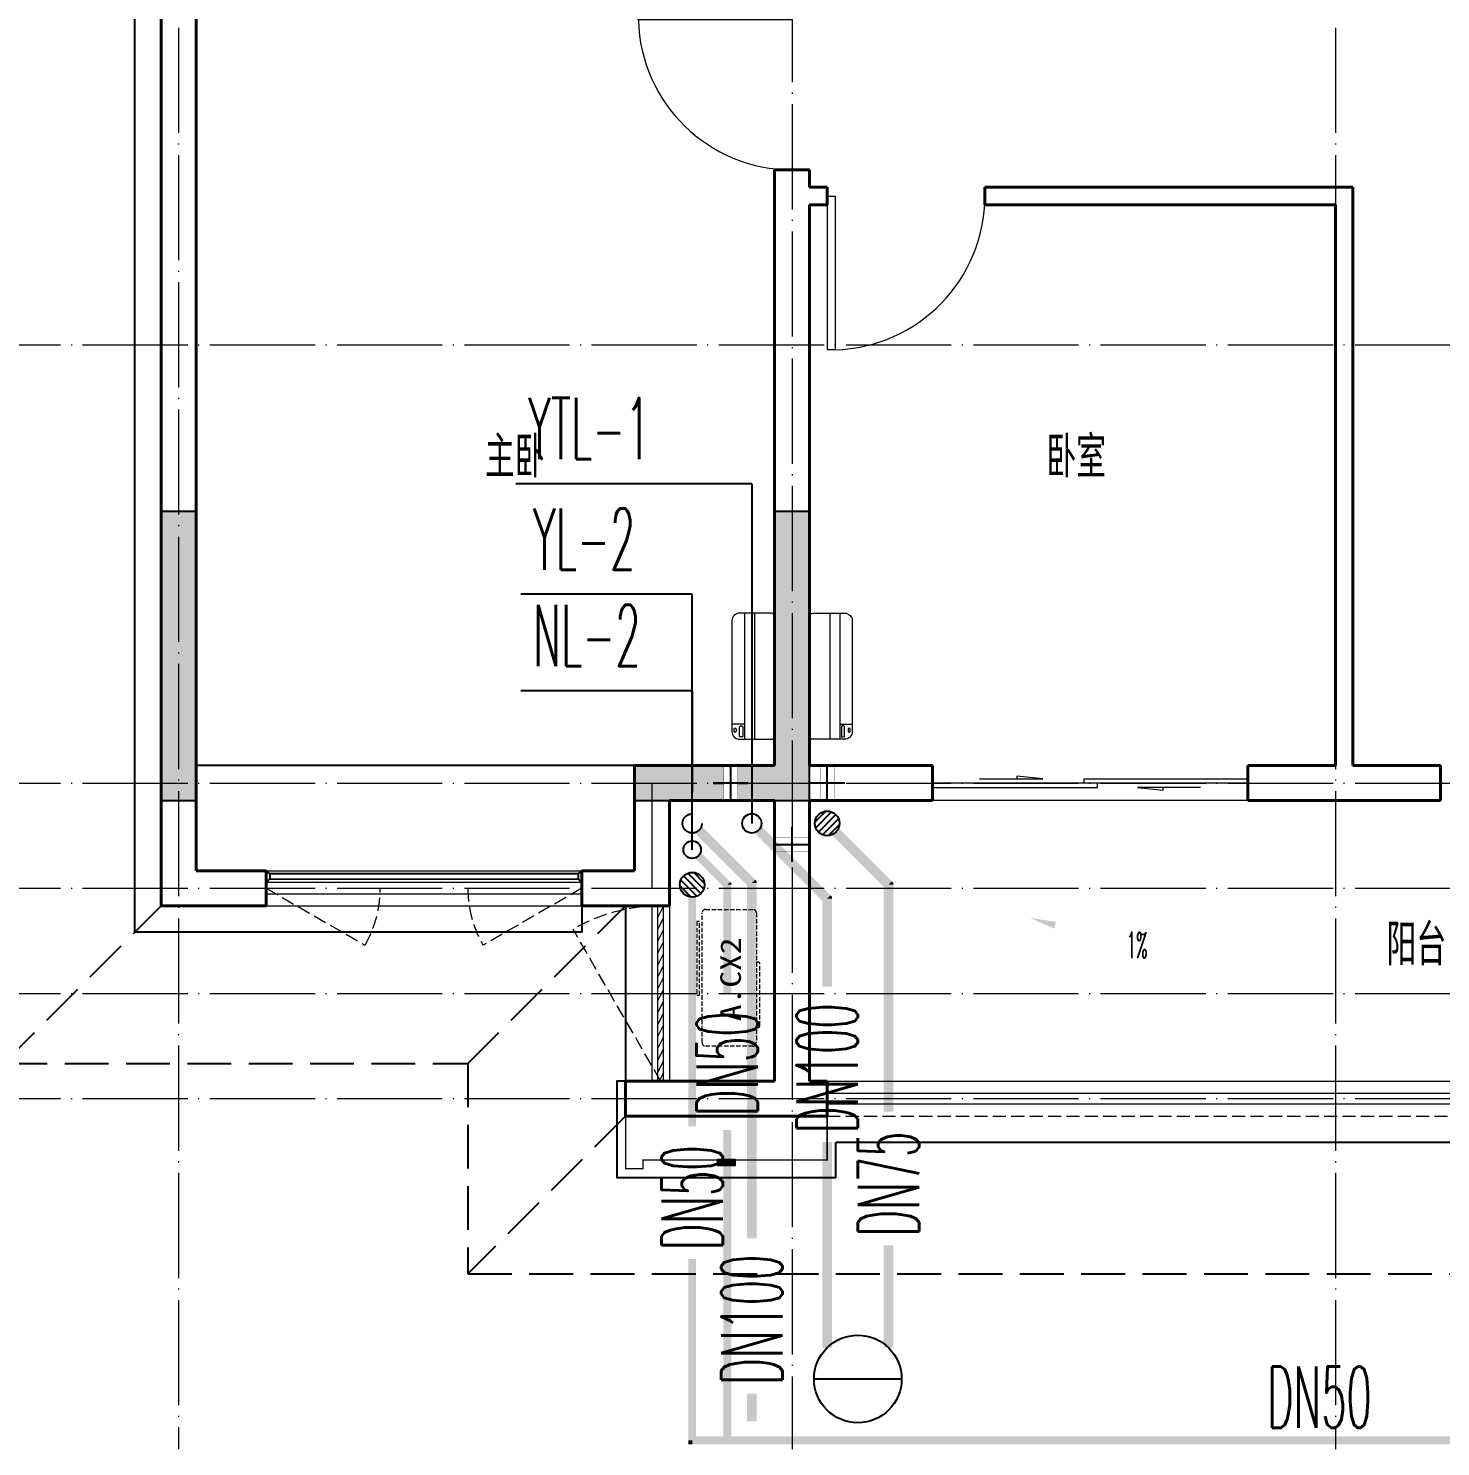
# Model space of a CAD drawing. Extents: x 27938 to 650306, y -92720 to 1524912.
# Drawn here: x 271259 to 279317, y 671171 to 679264 of the extents above; entities that cross this region are included whole.
import ezdxf

# ---------------------------------------------------------------- set-up
doc = ezdxf.new("R2010")
doc.units = 0
doc.header["$LTSCALE"] = 1000
doc.header["$MEASUREMENT"] = 0
doc.linetypes.add('DASH', pattern=[0.35, 0.25, -0.1])
doc.linetypes.add('DOTE', pattern=[2.42, 2, -0.2, 0.02, -0.2])
for name, color, linetype in [('3-栏杆1', 135, 'Continuous'), ('3.5方案汇报，与郭总、侯月琴确定户型_t8$0$2020.03.04 -1安徽标准化洋房户型(UA）_t8_t8$0$看线', 154, 'Continuous'), ('COLUMN', 9, 'Continuous'), ('DIM_凝结', 3, 'Continuous'), ('DIM_阳台', 132, 'Continuous'), ('DIM_雨水', 3, 'Continuous'), ('EQUIP_地漏', 7, 'Continuous'), ('PIPE-凝结', 150, 'N'), ('PIPE-阳台', 132, 'YT'), ('PIPE-雨水', 4, 'Y'), ('PUB_TEXT', 4, 'Continuous'), ('TEXT_凝结', 7, 'Continuous'), ('TEXT_阳台', 7, 'Continuous'), ('TEXT_雨水', 7, 'Continuous'), ('VPIPE-凝结', 150, 'Continuous'), ('VPIPE-阳台', 132, 'YT'), ('VPIPE-雨水', 4, 'DASH'), ('WELL_污水', 2, 'Continuous'), ('卫生间', 6, 'Continuous'), ('机电标识类', 1, 'Continuous'), ('看线', 251, 'Continuous'), ('立面', 73, 'Continuous'), ('铝合金', 144, 'Continuous')]:
    doc.layers.add(name, color=color, linetype=linetype)
for name, color, linetype, lineweight in [('DOTE', 19, 'DOTE', 9), ('PUB_HATCH', 8, 'Continuous', 9), ('WALL', 9, 'Continuous', 40), ('WINDOW', 8, 'Continuous', 15), ('平面-排水沟', 86, 'Continuous', 15), ('平面-栏杆', 135, 'Continuous', 15), ('平面-看线', 45, 'Continuous', 15), ('平面-空调室内机', 176, 'Continuous', 9), ('平面-空调预留孔', 173, 'Continuous', 15), ('空调', 76, 'Continuous', 13)]:
    doc.layers.add(name, color=color, linetype=linetype, lineweight=lineweight)
doc.styles.add('_TCH_DIM', font='SIMPLEX.shx', dxfattribs={"width": 0.6, "oblique": 10, "bigfont": 'hztxt.shx'})
doc.styles.add('_TWT_PIPEDN', font='SIMPLEX.shx', dxfattribs={"width": 0.6, "oblique": 10, "height": 3, "bigfont": 'HZTXT.shx'})
doc.styles.add('_TWT_SERIAL', font='simplex.shx', dxfattribs={"width": 0.6, "oblique": 10, "height": 3, "bigfont": 'aadri.shx'})
doc.styles.get("Standard").update_dxf_attribs({"font": 'gbenor.shx', "bigfont": 'gbcbig.shx'})
doc.styles.add('黑体', font='simhei.ttf')
doc.linetypes.add('N', pattern='A,3,-0.2,["N",Standard,S=0.25,R=0,X=-0.1,Y=-0.115],-0.2', length=3.4)
doc.linetypes.add('Y', pattern='A,3,-0.2,["Y",Standard,S=0.25,R=0,X=-0.1,Y=-0.115],-0.2', length=3.4)
doc.linetypes.add('YT', pattern='A,3,-0.2,["YT",Standard,S=0.25,R=0,X=-0.1,Y=-0.115],-0.35', length=3.55)

# ---------------------------------------------------------------- blocks, each defined once
blk = doc.blocks.new('gdfgdgdgr')
at = {"layer": 'PUB_HATCH'}
for points in [[(477177.4, 521713.9), (477377.4, 521713.9), (477377.4, 523363.9), (477177.4, 523363.9)], [(479877.4, 521913.9), (479877.4, 521713.9), (480877.4, 521713.9), (480877.4, 523363.9), (480677.4, 523363.9), (480677.4, 521913.9)]]:
    blk.add_hatch(color=256, dxfattribs=at).paths.add_polyline_path(points)
at = {"layer": 'COLUMN', "color": 8}
for p, q in [((477377.4, 523363.9), (477177.4, 523363.9)), ((477177.4, 523363.9), (477177.4, 521713.9)), ((477377.4, 521713.9), (477377.4, 523363.9)), ((480877.4, 523363.9), (480677.4, 523363.9)), ((480677.4, 523363.9), (480677.4, 521913.9)), ((480877.4, 521713.9), (480877.4, 523363.9)), ((479877.4, 521913.9), (479877.4, 521713.9)), ((480677.4, 521913.9), (479877.4, 521913.9)), ((477177.4, 521713.9), (477377.4, 521713.9)), ((479877.4, 521713.9), (480877.4, 521713.9))]:
    blk.add_line(p, q, dxfattribs=at)
blk = doc.blocks.new('ferre')
at = {"layer": '平面-空调预留孔', "color": 0, "linetype": 'DASH', "ltscale": 0.1}
for p, q in [((93392.7, 115403.5), (93392.7, 115393.5)), ((93402.7, 115383.5), (93755.6, 115383.5)), ((93765.6, 115393.5), (93765.6, 115403.5))]:
    blk.add_line(p, q, dxfattribs=at)
blk.add_lwpolyline([(93996.7, 115742.6), (93576.8, 115742.6), (93576.8, 115727.5), (93996.7, 115727.5)], close=True, dxfattribs=at)
blk.add_lwpolyline([(94045.9, 115403.5), (93305.9, 115403.5, -0.414214), (93285.9, 115423.5), (93285.9, 115693.5, -0.414214), (93305.9, 115713.5), (94045.9, 115713.5, -0.414214), (94065.9, 115693.5), (94065.9, 115423.5, -0.414214)], format="xyb", close=True, dxfattribs=at)
for centre, start, end in [((93402.7, 115393.5), 180, 270), ((93755.6, 115393.5), 270, 0)]:
    blk.add_arc(centre, 10, start, end, dxfattribs=at)
at = {"layer": '平面-空调预留孔', "color": 0, "linetype": 'DASH', "ltscale": 0.1, "style": '黑体', "width": 1.2}
blk.add_text('A.CX2', height=117.05, dxfattribs=at).set_placement((93428.3, 115492.1))
blk = doc.blocks.new('fergve')
at = {"layer": '平面-空调预留孔', "color": 8, "linetype": 'DASH', "ltscale": 0.1}
blk.add_blockref('ferre', (25670, -60415.8), dxfattribs=at)
blk = doc.blocks.new('dongkong')
at = {"color": 0}
blk.add_wipeout([(-603756, 210771), (-603756, 210570.8), (-603836, 210570.8), (-603836, 210771)], dxfattribs=at)
at = {"layer": '机电标识类', "color": 0, "linetype": 'DASH', "ltscale": 400}
for p, q in [((-603796, 210771), (-603796, 210570.8)), ((-603896, 210670.7), (-603696, 210670.7))]:
    blk.add_line(p, q, dxfattribs=at)
at = {"layer": '空调', "color": 0, "linetype": 'DASH', "const_width": 2}
blk.add_lwpolyline([(-603756, 210771), (-603756, 210570.8), (-603836, 210570.8), (-603836, 210771)], close=True, dxfattribs=at)
blk = doc.blocks.new('A$C001338C2')
at = {"color": 0}
for p, q in [((845, 304), (55, 304)), ((109, 215), (109, 304)), ((0, 249), (0, 22)), ((900, 22), (900, 249)), ((22, 0), (878, 0))]:
    blk.add_line(p, q, dxfattribs=at)
at = {"color": 0, "lineweight": 5}
for p, q in [((900, 215), (0, 215)), ((900, 143), (0, 143))]:
    blk.add_line(p, q, dxfattribs=at)
at = {"color": 0}
for points in [[(89, 226), (22, 226, -0.414214), (17, 232), (17, 243, -0.414214), (22, 249), (89, 249, -0.414214), (95, 243), (95, 232, -0.414214)], [(73, 275), (57, 275, -0.414214), (51, 281), (51, 283, -0.414214), (57, 289), (73, 289, -0.414214), (79, 283), (79, 281, -0.414214)]]:
    blk.add_lwpolyline(points, format="xyb", close=True, dxfattribs=at)
for centre, radius, start, end in [((55, 249), 55, 90, 180), ((845, 249), 55, 360, 90), ((22, 22), 22, 180, 270), ((878, 22), 22, 270, 360)]:
    blk.add_arc(centre, radius, start, end, dxfattribs=at)
blk = doc.blocks.new('GDRDADWDAD')
at = {"layer": 'DOTE', "linetype": 'DOTE', "ltscale": 0.3}
for p, q in [((272116.6, 690157.2), (272116.6, 671157.2)), ((278716.6, 690157.2), (278716.6, 671157.2)), ((275616.6, 679557.2), (275616.6, 671157.2)), ((270116.6, 677457.2), (328916.6, 677457.2)), ((270116.6, 674957.2), (328916.6, 674957.2)), ((274816.6, 674957.2), (274816.6, 674357.2)), ((270116.6, 674357.2), (328916.6, 674357.2)), ((270116.6, 673757.2), (328916.6, 673757.2)), ((270116.6, 673157.2), (328916.6, 673157.2))]:
    blk.add_line(p, q, dxfattribs=at)
blk = doc.blocks.new('HFGHFHF')
at = {"layer": '卫生间', "color": 159, "linetype": 'DASH', "true_color": 0x22346e}
for p, q in [((271116.6, 673357.2), (272016.6, 674257.2)), ((273766.6, 673357.2), (274666.6, 674257.2)), ((274666.6, 673057.2), (273766.6, 672157.2))]:
    blk.add_line(p, q, dxfattribs=at)
blk.add_lwpolyline([(282616.8, 689157.2), (280916.6, 689157.2), (280916.6, 684657.2), (280916.6, 684657.2), (280916.6, 684357.2), (272916.6, 684357.2), (272916.6, 683357.2), (271116.6, 683357.2), (271116.6, 673357.2), (273766.6, 673357.2), (273766.6, 672157.2), (297866.6, 672157.2), (297866.6, 673357.2), (299516.6, 673357.2)], dxfattribs=at)
blk = doc.blocks.new('$TWTSYS$00000190')
blk.add_line((0, 0.5, 0), (0, -0.5, 0))
blk.add_circle((0, 0, 0), 0.5)
blk = doc.blocks.new('$WINLIB2D$00000001')
at = {"color": 0}
for points in [[(-0.5, 0.5), (-0.5, -0.5)], [(-0.5, 0.5), (0.5, 0.5)], [(0.5, -0.5), (0.5, 0.5)], [(0.5, 0.1667), (-0.5, 0.1667)], [(0.5, -0.1667), (-0.5, -0.1667)], [(-0.5, -0.5), (0.5, -0.5)]]:
    blk.add_lwpolyline(points, dxfattribs=at)
blk = doc.blocks.new('$DorLib2D$00000131')
at = {"color": 0, "linetype": 'Continuous'}
for p, q in [((0.15, 0.125), (0.2319, 0.1973)), ((0.2319, 0.1973), (0.2319, 0.125)), ((-0.5, 0.125), (-0.5, 0)), ((0.0192, 0.125), (-0.5, 0.125)), ((0.0192, 0), (0.0192, 0.125)), ((0.35, 0.125), (0.15, 0.125)), ((-0.5, 0), (0.0192, 0)), ((-0.024, 0), (0.5, 0)), ((-0.024, -0.125), (-0.024, 0)), ((0.5, 0), (0.5, -0.125)), ((-0.35, -0.125), (-0.15, -0.125)), ((-0.2319, -0.1973), (-0.2319, -0.125)), ((-0.15, -0.125), (-0.2319, -0.1973)), ((0.5, -0.125), (-0.024, -0.125))]:
    blk.add_line(p, q, dxfattribs=at)
blk = doc.blocks.new('$DorLib2D$00000001')
for p, q in [((0.45, 0.975), (0.5, 0.975)), ((0.45, 0), (0.45, 0.975)), ((0.5, 0), (0.5, 0.975)), ((0.5, 0), (0.45, 0))]:
    blk.add_line(p, q)
at = {"lineweight": 13}
blk.add_arc((0.475, 0), 0.975, 91.46928, 180, dxfattribs=at)
blk = doc.blocks.new('$WINLIB2D$00000039')
at = {"color": 0}
for points in [[(-0.5, 0.5), (-0.5, -0.5)], [(0.5, 0.5), (-0.5, 0.5)], [(0.5, -0.5), (0.5, 0.5)], [(-0.5, 0.1667), (0.5, 0.1667)], [(-0.3839, -0.1667), (-0.448, 0.1667)], [(-0.3159, -0.1667), (-0.38, 0.1667)], [(-0.2479, -0.1667), (-0.312, 0.1667)], [(-0.1799, -0.1667), (-0.244, 0.1667)], [(-0.1119, -0.1667), (-0.176, 0.1667)], [(-0.0439, -0.1667), (-0.108, 0.1667)], [(0.0241, -0.1667), (-0.04, 0.1667)], [(0.0921, -0.1667), (0.028, 0.1667)], [(0.16, -0.1667), (0.0959, 0.1667)], [(0.228, -0.1667), (0.1639, 0.1667)], [(0.296, -0.1667), (0.2319, 0.1667)], [(0.364, -0.1667), (0.2999, 0.1667)], [(0.432, -0.1667), (0.3679, 0.1667)], [(0.5, -0.1667), (0.4359, 0.1667)], [(-0.4519, -0.1667), (-0.5, 0.0836)], [(-0.5, -0.1667), (0.5, -0.1667)], [(0.5, -0.5), (-0.5, -0.5)]]:
    blk.add_lwpolyline(points, dxfattribs=at)
blk = doc.blocks.new('$TwtSys$00000141')
for p, q in [((-141, 12), (-15, 138)), ((-141, 12), (-15, 138)), ((-131, -53), (53, 131)), ((-131, -53), (53, 131)), ((-100, -100), (100, 100)), ((-100, -100), (100, 100)), ((-49, -131), (131, 49)), ((-49, -131), (131, 49)), ((17, -138), (138, -17)), ((17, -138), (138, -17))]:
    blk.add_line(p, q)
blk.add_circle((0, 0), 141)
blk.add_circle((0, 0), 141)

msp = doc.modelspace()

# ---------------------------------------------------------------- hatches: boundary and pattern name
at = {"layer": 'PIPE-凝结'}
for points in [[(275246.6, 674377.2), (275262.5, 674393.1), (275269.1, 674386.5)], [(275246.6, 674377.2), (275262.5, 674393.1), (275269.1, 674386.5)], [(275246.6, 674377.2), (275269.1, 674377.2), (275269.1, 674386.5)], [(275246.6, 674377.2), (275269.1, 674377.2), (275269.1, 674386.5)], [(275046.6, 671207.2), (275024.1, 671207.2), (275024.1, 671184.7)], [(275046.6, 671207.2), (275046.6, 671184.7), (275024.1, 671184.7)]]:
    msp.add_hatch(color=256, dxfattribs=at).paths.add_polyline_path(points)
at = {"layer": 'PIPE-阳台'}
for points in [[(276166.6, 674377.2), (276186, 674396.6), (276194.1, 674388.6)], [(275816.6, 674297.2), (275836, 674316.6), (275844.1, 674308.6)], [(276166.6, 674377.2), (276194.1, 674377.2), (276194.1, 674388.6)], [(275816.6, 674297.2), (275844.1, 674297.2), (275844.1, 674308.6)]]:
    msp.add_hatch(color=256, dxfattribs=at).paths.add_polyline_path(points)
at = {"layer": 'PIPE-雨水'}
for points in [[(275386.6, 674387.2), (275406, 674406.6), (275414.1, 674398.6)], [(275386.6, 674387.2), (275414.1, 674387.2), (275414.1, 674398.6)]]:
    msp.add_hatch(color=256, dxfattribs=at).paths.add_polyline_path(points)
at = {"layer": '立面'}
h = msp.add_hatch(dxfattribs=at)
h.set_pattern_fill('ANSI31', color=8, scale=2)
h.set_pattern_definition([(45, (-613033.731, -122788.2907), (-2.24506403, 2.24506403), [])])
h.paths.add_polyline_path([(275191.6, 672777.2), (275291.6, 672777.2), (275291.6, 672807.2), (275191.6, 672807.2)])

# ---------------------------------------------------------------- linework, layer by layer
at = {"color": 8, "const_width": 8}
msp.add_lwpolyline([(274666.6, 673057.2), (274666.6, 672757.2), (274766.6, 672757.2), (274766.6, 672807.2), (275816.6, 672807.2), (275816.6, 673057.2)], dxfattribs=at)
at = {"layer": '3-栏杆1', "color": 8}
for p, q in [((272636.8, 674439.4), (272616.6, 674457.2)), ((272616.6, 674457.2), (272636.8, 674439.4)), ((272616.6, 674390.3), (272636.8, 674410.1)), ((274396.3, 674439.3), (272636.8, 674439.4)), ((272636.8, 674439.4), (272636.8, 674410.1)), ((272636.8, 674410.1), (274396.3, 674410)), ((274396.3, 674439.4), (274416.6, 674457.2)), ((274416.6, 674457.2), (274396.3, 674439.4)), ((274396.3, 674439.4), (274396.3, 674410.1)), ((274396.3, 674410.1), (274416.6, 674390.3)), ((274416.6, 674390.3), (274396.3, 674410.1))]:
    msp.add_line(p, q, dxfattribs=at)
at = {"layer": '3.5方案汇报，与郭总、侯月琴确定户型_t8$0$2020.03.04 -1安徽标准化洋房户型(UA）_t8_t8$0$看线', "color": 8, "ltscale": 10}
msp.add_line((274716.6, 675057.2), (272216.6, 675057.2), dxfattribs=at)
at = {"layer": 'DIM_凝结'}
for p, q in [((275046.6, 674577.2), (275046.6, 676034.8)), ((275046.6, 675484.6), (274069.7, 675484.6))]:
    msp.add_line(p, q, dxfattribs=at)
at = {"layer": 'DIM_阳台'}
msp.add_line((275386.6, 676664.8), (274040.3, 676664.8), dxfattribs=at)
at = {"layer": 'DIM_雨水'}
for p, q in [((275046.6, 676034.8), (274068.3, 676034.8)), ((275046.6, 675484.6), (275046.6, 674906.2))]:
    msp.add_line(p, q, dxfattribs=at)
at = {"layer": 'PIPE-凝结', "const_width": 45}
for points in [[(275081.9, 674541.8), (275246.6, 674377.2)], [(275081.9, 674541.8), (275246.6, 674377.2)], [(275081.9, 674541.8), (275246.6, 674377.2)], [(275246.6, 674377.2), (275246.6, 673757.2)], [(275046.6, 674306.7), (275046.6, 672999.5)], [(275246.6, 672977.6), (275246.6, 671207.2)], [(275046.6, 672241.5), (275046.6, 671507.2)], [(275046.6, 671507.2), (275046.6, 671207.2)], [(275046.6, 671207.2), (299216.6, 671207.2)]]:
    msp.add_lwpolyline(points, dxfattribs=at)
at = {"layer": 'PIPE-阳台', "const_width": 55}
for points in [[(275866.4, 674677.3), (276166.6, 674377.2)], [(276166.6, 674377.2), (276166.6, 673081.6)], [(275816.6, 674297.2), (275816.6, 673794.8)], [(275816.6, 672908.8), (275816.6, 671735.7)], [(276166.6, 672319.9), (276166.6, 671735.7)]]:
    msp.add_lwpolyline(points, dxfattribs=at)
at = {"layer": 'PIPE-雨水', "const_width": 55}
for points in [[(275085.5, 674688.3), (275386.6, 674387.2)], [(275386.6, 674387.2), (275387, 672359.8)], [(275387.2, 671473.8), (275387.3, 671315.7)]]:
    msp.add_lwpolyline(points, dxfattribs=at)
at = {"layer": 'VPIPE-凝结'}
msp.add_circle((275046.6, 674577.2), 50, dxfattribs=at)
at = {"layer": 'VPIPE-阳台'}
msp.add_circle((275386.6, 674727.2), 55, dxfattribs=at)
at = {"layer": 'VPIPE-雨水'}
msp.add_circle((275046.6, 674727.2), 55, dxfattribs=at)
at = {"layer": 'WALL', "color": 8}
for p, q in [((272016.6, 679557.2), (272016.6, 674257.2)), ((272216.6, 679457.2), (272216.6, 674457.2)), ((275716.6, 678457.2), (275516.6, 678457.2)), ((275516.6, 678457.2), (275516.6, 678257.2)), ((275716.6, 678357.2), (275716.6, 678457.2)), ((275816.6, 678357.2), (275716.6, 678357.2)), ((275816.6, 678257.2), (275816.6, 678357.2)), ((278816.6, 678357.2), (276716.6, 678357.2)), ((276716.6, 678357.2), (276716.6, 678257.2)), ((278816.6, 678357.2), (278816.6, 675057.2)), ((275516.6, 678257.2), (275516.6, 675057.2)), ((275716.6, 678257.2), (275816.6, 678257.2)), ((276716.6, 678257.2), (278716.6, 678257.2)), ((278716.6, 678257.2), (278716.6, 675057.2)), ((274716.6, 675057.2), (274716.6, 674457.2)), ((276416.6, 674857.2), (276416.6, 675057.2)), ((278716.6, 675057.2), (278216.6, 675057.2)), ((278216.6, 675057.2), (278216.6, 674857.2)), ((279316.6, 675057.2), (278816.6, 675057.2)), ((279316.6, 674857.2), (279316.6, 675057.2)), ((274916.6, 674857.2), (274916.6, 674357.2)), ((278216.6, 674857.2), (278716.6, 674857.2)), ((278716.6, 674857.2), (279316.6, 674857.2)), ((272616.6, 674457.2), (272216.6, 674457.2)), ((272616.6, 674257.2), (272616.6, 674457.2)), ((274716.6, 674457.2), (274416.6, 674457.2)), ((274416.6, 674457.2), (274416.6, 674257.2)), ((274916.6, 674257.2), (274916.6, 674357.2)), ((272016.6, 674257.2), (272616.6, 674257.2)), ((274416.6, 674257.2), (274816.6, 674257.2)), ((274816.6, 674257.2), (274916.6, 674257.2)), ((274816.6, 673257.2), (274666.6, 673257.2)), ((274666.6, 673057.2), (274666.6, 673257.2)), ((274816.6, 673257.2), (274916.6, 673257.2)), ((275516.6, 673257.2), (274916.6, 673257.2)), ((275816.6, 673257.2), (275716.6, 673257.2)), ((275816.6, 673057.2), (275816.6, 673257.2)), ((274816.6, 673057.2), (274666.6, 673057.2)), ((275616.6, 673057.2), (274816.6, 673057.2)), ((275816.6, 673057.2), (275616.6, 673057.2))]:
    msp.add_line(p, q, dxfattribs=at)
at = {"layer": 'WINDOW'}
msp.add_line((278216.6, 674857.2), (276416.6, 674857.2), dxfattribs=at)
at = {"layer": 'WINDOW', "color": 8, "linetype": 'DASH', "ltscale": 0.3}
for points in [[(272616.6, 674357.2), (273179.7, 674032.5, 0.131485), (273266.6, 674357.2)], [(274416.6, 674357.2), (273853.4, 674032.5, -0.131485), (273766.6, 674357.2)], [(274866.6, 673257.2), (274366.6, 674123.2, -0.131652), (274866.6, 674257.2)]]:
    msp.add_lwpolyline(points, format="xyb", dxfattribs=at)
at = {"layer": '平面-排水沟', "color": 8}
msp.add_lwpolyline([(277462.8, 674050.1, 0, 0, 0), (276972.7, 674187.2, 0, 40, 0), (277117.2, 674146.8, 0, 0, 0)], format="xyseb", dxfattribs=at)
at = {"layer": '平面-栏杆', "color": 8}
for p, q in [((275816.6, 673187.2), (281716.6, 673187.2)), ((275816.6, 673127.2), (281716.6, 673127.2))]:
    msp.add_line(p, q, dxfattribs=at)
at = {"layer": '平面-看线', "color": 8}
msp.add_line((275816.6, 673257.2), (281716.6, 673257.2), dxfattribs=at)
at = {"layer": '平面-看线', "color": 8, "linetype": 'DASH', "ltscale": 0.3}
msp.add_line((275816.6, 673057.2), (281716.6, 673057.2), dxfattribs=at)
at = {"layer": '看线', "color": 8}
for points in [[(274416.5, 674257.2), (274416.5, 674107.2), (271866.5, 674107.2), (271866.5, 682607.2), (273516.7, 682607.2), (273516.7, 682457.2)], [(274666.6, 673257.2), (274616.6, 673257.2), (274616.6, 672707.2), (275866.6, 672707.2), (275866.6, 672907.2)]]:
    msp.add_lwpolyline(points, dxfattribs=at)
at = {"layer": '看线', "color": 8, "ltscale": 0.5}
for points in [[(274666.6, 674257.2), (274666.6, 673257.2)], [(281716.6, 672907.2), (275866.6, 672907.2)]]:
    msp.add_lwpolyline(points, dxfattribs=at)
at = {"layer": '立面', "color": 8}
msp.add_lwpolyline([(275191.6, 672777.2), (275291.6, 672777.2), (275291.6, 672807.2), (275191.6, 672807.2)], close=True, dxfattribs=at)
at = {"layer": '铝合金', "color": 8}
msp.add_lwpolyline([(275191.6, 672777.2), (275291.6, 672777.2), (275291.6, 672807.2), (275191.6, 672807.2)], close=True, dxfattribs=at)

# ---------------------------------------------------------------- block references
at = {"color": 8}
msp.add_blockref('gdfgdgdgr', (-205160.8, 153143.3), dxfattribs=at)
at = {"layer": 'EQUIP_地漏', "xscale": 0.5, "yscale": 0.5, "zscale": 0.5, "rotation": 89.99999999999999}
msp.add_blockref('$TwtSys$00000141', (275046.6, 674377.2), dxfattribs=at)
at = {"layer": 'WELL_污水', "xscale": 500, "yscale": 500, "zscale": 500, "rotation": 90}
msp.add_blockref('$TWTSYS$00000190', (275991.6, 671557.2), dxfattribs=at)
at = {"layer": 'WINDOW'}
for name, p, xscale, yscale, zscale, rotation in [('$DorLib2D$00000001', (275616.6, 678907.2), -900, -900, -900, 270), ('$DorLib2D$00000001', (276266.6, 678307.2), -900, -900, -900, 1.247525101050602e-08), ('$DorLib2D$00000131', (277316.6, 674957.2), 1800, -200, 1800, 180), ('$WINLIB2D$00000001', (273516.6, 674357.2), -1800, 200, -1800, 180), ('$WINLIB2D$00000039', (274866.6, 673757.2), -1000, -100, -1000, 270)]:
    msp.add_blockref(name, p, dxfattribs=dict(at, xscale=xscale, yscale=yscale, zscale=zscale, rotation=rotation))
at = {"layer": '平面-空调预留孔', "color": 8, "yscale": 0.800000000046565, "zscale": 0.800000000046565}
for p, xscale, rotation in [((275516.5, 675207.2), 0.800000000046565, 90.00000023343017), ((275716.7, 675207.2), -0.800000000046565, 269.9999997665698)]:
    msp.add_blockref('A$C001338C2', p, dxfattribs=dict(at, xscale=xscale, rotation=rotation))
at = {"layer": '平面-空调预留孔', "color": 8, "rotation": 90}
msp.add_blockref('fergve', (330400.7, 554500.4), dxfattribs=at)

# ---------------------------------------------------------------- texts
at = {"layer": 'DIM_凝结', "color": 7, "style": '_TWT_SERIAL', "width": 0.48}
msp.add_text('NL-2', height=350, dxfattribs=at).set_placement((274139.7, 675624.6))
at = {"layer": 'DIM_阳台', "color": 7, "style": '_TWT_SERIAL', "width": 0.48}
msp.add_text('YTL-1', height=350, dxfattribs=at).set_placement((274110.3, 676804.8))
at = {"layer": 'DIM_雨水', "color": 7, "style": '_TWT_SERIAL', "width": 0.48}
msp.add_text('YL-2', height=350, dxfattribs=at).set_placement((274138.3, 676174.8))
at = {"layer": 'PUB_TEXT', "color": 8}
for s, p in [('主卧', (273863.8, 676699.7)), ('卧室', (277067, 676699.7)), ('阳台', (279008.1, 673916.5))]:
    msp.add_text(s, height=236.31, dxfattribs=at).set_placement(p)
at = {"layer": 'TEXT_凝结', "style": '_TWT_PIPEDN', "width": 0.48}
for p in [(275421.6, 673057.2), (275221.6, 672291.5)]:
    msp.add_text('DN50', height=350, rotation=90, dxfattribs=at).set_placement(p)
msp.add_text('DN50', height=350, dxfattribs=at).set_placement((278326.1, 671278.1))
at = {"layer": 'TEXT_阳台', "style": '_TWT_PIPEDN', "width": 0.48}
for s, p in [('DN100', (275991.6, 672958.8)), ('DN75', (276341.6, 672369.9))]:
    msp.add_text(s, height=350, rotation=90, dxfattribs=at).set_placement(p)
at = {"layer": 'TEXT_雨水', "style": '_TWT_PIPEDN', "width": 0.48}
msp.add_text('DN100', height=350, rotation=90.01315, dxfattribs=at).set_placement((275562.2, 671523.9))
at = {"layer": '平面-排水沟', "color": 8, "style": '_TCH_DIM', "width": 0.423529}
msp.add_text('1%', height=148.75, dxfattribs=at).set_placement((277525.5, 673958.2))

# ---------------------------------------------------------------- next in the draw order: block references
at = {"layer": '平面-空调室内机', "color": 8, "ltscale": 0.3, "xscale": -1, "rotation": 180}
msp.add_blockref('dongkong', (879062.5, 885628), dxfattribs=at)
at = {"layer": '平面-空调室内机', "color": 8, "ltscale": 0.3}
for p, rotation in [((-327979.5, 885628), 180), ((486287.3, 1278403.2), 89.99999999999999)]:
    msp.add_blockref('dongkong', p, dxfattribs=dict(at, rotation=rotation))

# ---------------------------------------------------------------- next in the draw order: linework, layer by layer
at = {"layer": 'PIPE-阳台', "const_width": 55}
msp.add_lwpolyline([(275425.5, 674688.3), (275816.6, 674297.2)], dxfattribs=at)
at = {"layer": 'WALL', "color": 8}
msp.add_line((275516.6, 674857.2), (275516.6, 673257.2), dxfattribs=at)

# ---------------------------------------------------------------- next in the draw order: block references
at = {"layer": 'EQUIP_地漏', "xscale": 0.5, "yscale": 0.5, "zscale": 0.5, "rotation": 180}
msp.add_blockref('$TwtSys$00000141', (275816.6, 674727.2), dxfattribs=at)
at = {"layer": '平面-空调室内机', "color": 8, "ltscale": 0.3, "rotation": 180}
for p in [(-328529.6, 885628), (-327979.5, 885628)]:
    msp.add_blockref('dongkong', p, dxfattribs=at)

# ---------------------------------------------------------------- next in the draw order: linework, layer by layer
at = {"layer": 'DIM_阳台'}
msp.add_line((275386.6, 676664.8), (275386.6, 674727.2), dxfattribs=at)
at = {"layer": 'WALL', "color": 8}
for p, q in [((275716.6, 678257.2), (275716.6, 675057.2)), ((275516.6, 675057.2), (274716.6, 675057.2)), ((276416.6, 675057.2), (275716.6, 675057.2)), ((275516.6, 674857.2), (274916.6, 674857.2)), ((275716.6, 674857.2), (275716.6, 673257.2)), ((275716.6, 674857.2), (276416.6, 674857.2))]:
    msp.add_line(p, q, dxfattribs=at)

# ---------------------------------------------------------------- next in the draw order: block references
msp.add_blockref('GDRDADWDAD', (0, 0))
at = {"color": 8}
msp.add_blockref('HFGHFHF', (0, 0), dxfattribs=at)

doc.saveas('drawing.dxf')
